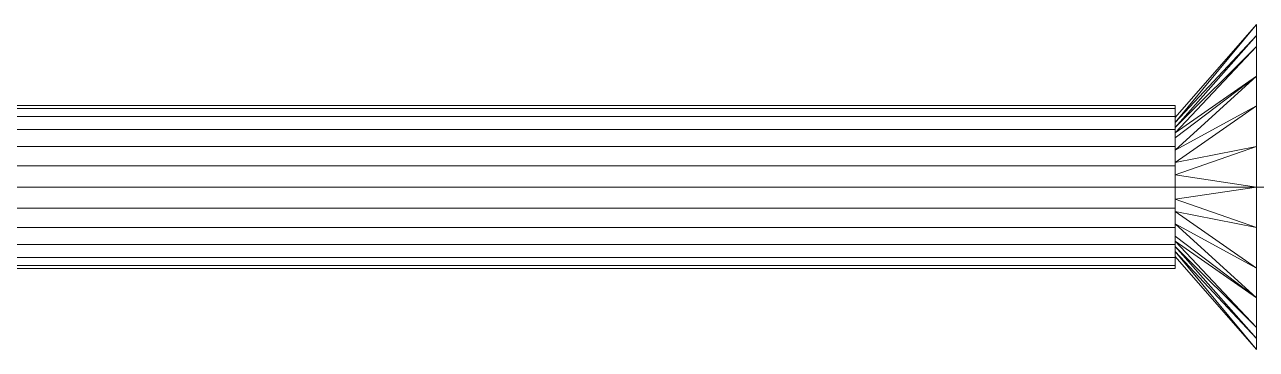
# Model space of a CAD drawing. Header units: inches. Extents: x -3325 to -59, y 5 to 733.
# Drawn here: x -2024.95 to -2014.99, y 574.43 to 577.06 of the extents above; entities that cross this region are included whole.
import ezdxf

# ---------------------------------------------------------------- set-up
doc = ezdxf.new("R2010")
doc.units = ezdxf.units.IN
doc.header["$MEASUREMENT"] = 0
doc.layers.add('P-PIPE', color=10, linetype='Continuous', lineweight=9)

# ---------------------------------------------------------------- blocks, each defined once
blk = doc.blocks.new('Transition - Generic - Plumbing-CW-1127470-06 - Fifth Level')
at = {"layer": 'P-PIPE'}
mesh = blk.add_polyface(dxfattribs=at)
corners = [(0, -1.3125), (0, -1.1367, 0.6562), (0, -0.6562, 1.1367), (0, 0, 1.3125), (0, 0.6562, 1.1367), (0, 1.1367, 0.6562), (0, 1.3125), (0, 1.1367, -0.6562), (0, 0.6562, -1.1367), (0, 0, -1.3125), (0, -0.6562, -1.1367), (0, -1.1367, -0.6562)]
mesh.append_faces([[corners[k] for k in face] for face in [(0, 10, 11)]], dxfattribs={"vtx0": -1})
mesh.append_faces([[corners[k] for k in face] for face in [(0, 5, 9, 10)]], dxfattribs={"vtx0": -1, "vtx1": -1, "vtx3": -1})
mesh.append_faces([[corners[k] for k in face] for face in [(5, 7, 8, 9)]], dxfattribs={"vtx0": -1, "vtx3": -1})
mesh.append_faces([[corners[k] for k in face] for face in [(5, 6, 7)]], dxfattribs={"vtx2": -1})
mesh.append_faces([[corners[k] for k in face] for face in [(3, 4, 5, 0)]], dxfattribs={"vtx2": -1, "vtx3": -1})
mesh.append_faces([[corners[k] for k in face] for face in [(0, 1, 2, 3)]], dxfattribs={"vtx3": -1})
mesh = blk.add_polyface(dxfattribs=at)
corners = [(0, -1.3125), (0, -1.1367, -0.6562), (0, -0.6562, -1.1367), (0, 0, -1.3125), (0, 0.6562, -1.1367), (0, 1.1367, -0.6562), (0, 1.3125), (0.6562, 0.5625), (0.6562, 0.3977, -0.3977), (0.6562, 0, -0.5625), (0.6562, -0.3977, -0.3977), (0.6562, -0.5625), (0.6562, 0.4801, -0.1989), (0.6562, 0.1989, -0.4801), (0.6562, -0.1989, -0.4801), (0.6562, -0.4801, -0.1989), (0, 0.3281, -1.2246), (0.6562, 0.0994, -0.5213), (0.6562, 0.4389, -0.2983), (0, 1.2246, -0.3281), (0.6562, 0.5213, -0.0994), (0, -0.3281, -1.2246), (0.6562, -0.2983, -0.4389), (0, -1.2246, -0.3281), (0.6562, -0.5213, -0.0994), (0.6562, -0.4389, -0.2983), (0.6562, 0.2983, -0.4389), (0.6562, -0.0994, -0.5213), (0, -0.8965, -0.8965), (0, 0.8965, -0.8965)]
mesh.append_faces([[corners[k] for k in face] for face in [(0, 24, 11)]], dxfattribs={"vtx0": -1})
mesh.append_faces([[corners[k] for k in face] for face in [(27, 3, 9), (28, 25, 1), (3, 27, 21), (25, 28, 10), (4, 13, 16), (29, 26, 4), (26, 29, 8), (5, 18, 29), (6, 20, 19), (1, 15, 23), (2, 22, 28)]], dxfattribs={"vtx0": -1, "vtx1": -1})
mesh.append_faces([[corners[k] for k in face] for face in [(5, 12, 18), (2, 14, 22), (3, 17, 9), (12, 5, 19), (19, 20, 12), (23, 15, 24), (24, 0, 23), (16, 13, 17), (14, 2, 21)]], dxfattribs={"vtx0": -1, "vtx2": -1})
mesh.append_faces([[corners[k] for k in face] for face in [(7, 20, 6)]], dxfattribs={"vtx1": -1})
mesh.append_faces([[corners[k] for k in face] for face in [(18, 8, 29), (3, 16, 17), (22, 10, 28), (25, 15, 1), (26, 13, 4), (27, 14, 21)]], dxfattribs={"vtx1": -1, "vtx2": -1})
mesh = blk.add_polyface(dxfattribs=at)
corners = [(0, 1.3125), (0, 1.1367, 0.6562), (0, 0.6562, 1.1367), (0, 0, 1.3125), (0, -0.6562, 1.1367), (0, -1.1367, 0.6562), (0, -1.3125), (0.6562, -0.5625), (0.6562, -0.3977, 0.3977), (0.6562, 0, 0.5625), (0.6562, 0.3977, 0.3977), (0.6562, 0.5625), (0.6562, -0.4801, 0.1989), (0.6562, -0.1989, 0.4801), (0.6562, 0.1989, 0.4801), (0.6562, 0.4801, 0.1989), (0, -0.3281, 1.2246), (0.6562, -0.0994, 0.5213), (0.6562, -0.4389, 0.2983), (0, -1.2246, 0.3281), (0.6562, -0.5213, 0.0994), (0, 0.3281, 1.2246), (0.6562, 0.2983, 0.4389), (0, 1.2246, 0.3281), (0.6562, 0.5213, 0.0994), (0.6562, 0.4389, 0.2983), (0.6562, -0.2983, 0.4389), (0.6562, 0.0994, 0.5213), (0, 0.8965, 0.8965), (0, -0.8965, 0.8965)]
mesh.append_faces([[corners[k] for k in face] for face in [(0, 24, 11)]], dxfattribs={"vtx0": -1})
mesh.append_faces([[corners[k] for k in face] for face in [(27, 3, 9), (28, 25, 1), (3, 27, 21), (25, 28, 10), (4, 13, 16), (29, 26, 4), (26, 29, 8), (5, 18, 29), (6, 20, 19), (1, 15, 23), (2, 22, 28)]], dxfattribs={"vtx0": -1, "vtx1": -1})
mesh.append_faces([[corners[k] for k in face] for face in [(5, 12, 18), (2, 14, 22), (3, 17, 9), (12, 5, 19), (19, 20, 12), (23, 15, 24), (24, 0, 23), (16, 13, 17), (14, 2, 21)]], dxfattribs={"vtx0": -1, "vtx2": -1})
mesh.append_faces([[corners[k] for k in face] for face in [(7, 20, 6)]], dxfattribs={"vtx1": -1})
mesh.append_faces([[corners[k] for k in face] for face in [(18, 8, 29), (3, 16, 17), (22, 10, 28), (25, 15, 1), (26, 13, 4), (27, 14, 21)]], dxfattribs={"vtx1": -1, "vtx2": -1})
mesh = blk.add_polyface(dxfattribs=at)
corners = [(0.6562, -0.5625), (0.6562, -0.3977, -0.3977), (0.6562, 0, -0.5625), (0.6562, 0.3977, -0.3977), (0.6562, 0.5625), (0.6562, 0.3977, 0.3977), (0.6562, 0, 0.5625), (0.6562, -0.3977, 0.3977)]
mesh.append_faces([[corners[k] for k in face] for face in [(2, 4, 7, 1)]], dxfattribs={"vtx0": -1, "vtx1": -1, "vtx2": -1})
mesh.append_faces([[corners[k] for k in face] for face in [(3, 4, 2)]], dxfattribs={"vtx1": -1})
mesh.append_faces([[corners[k] for k in face] for face in [(5, 6, 7, 4), (7, 0, 1)]], dxfattribs={"vtx2": -1})

msp = doc.modelspace()

# ---------------------------------------------------------------- linework, layer by layer
at = {"layer": 'P-PIPE', "color": 1}
for p, q in [((-2015.6511, 575.7428, 1076), (-2031.67, 575.7428, 1076)), ((-2015.6511, 575.7428, 1076), (-2031.67, 575.7428, 1076)), ((-2014.9948, 575.7428, 1076), (-2015.6511, 575.7428, 1076)), ((-2014.9948, 575.7428, 1076), (-2012.0027, 575.7428, 1076))]:
    msp.add_line(p, q, dxfattribs=at)

# ---------------------------------------------------------------- block references
at = {"layer": 'P-PIPE', "color": 1, "rotation": 180}
msp.add_blockref('Transition - Generic - Plumbing-CW-1127470-06 - Fifth Level', (-2014.9948, 575.7428, 1076), dxfattribs=at)

# ---------------------------------------------------------------- meshes
at = {"layer": 'P-PIPE', "color": 1}
mesh = msp.add_polyface(dxfattribs=at)
corners = [(-2015.651, 575.7428, 1076.6575), (-2015.651, 575.913, 1076.6351), (-2015.651, 576.0715, 1076.5694), (-2015.651, 576.2077, 1076.465), (-2015.651, 576.3122, 1076.3287), (-2015.651, 576.3779, 1076.1702), (-2015.651, 576.4003, 1076), (-2031.67, 576.4003, 1076), (-2031.67, 576.3779, 1076.1702), (-2031.67, 576.3122, 1076.3287), (-2031.67, 576.2077, 1076.465), (-2031.67, 576.0715, 1076.5694), (-2031.67, 575.913, 1076.6351), (-2031.67, 575.7428, 1076.6575)]
mesh.append_faces([[corners[k] for k in face] for face in [(8, 9, 4, 5), (3, 4, 9, 10), (11, 12, 1, 2), (2, 3, 10, 11)]], dxfattribs={"vtx1": -1, "vtx3": -1, "color": 1})
mesh.append_faces([[corners[k] for k in face] for face in [(6, 7, 8, 5)]], dxfattribs={"vtx2": -1, "color": 1})
mesh.append_faces([[corners[k] for k in face] for face in [(12, 13, 0, 1)]], dxfattribs={"vtx3": -1, "color": 1})
mesh = msp.add_polyface(dxfattribs=at)
corners = [(-2015.651, 576.4003, 1076), (-2015.651, 576.3779, 1075.8299), (-2015.651, 576.3122, 1075.6713), (-2015.651, 576.2077, 1075.5351), (-2015.651, 576.0715, 1075.4306), (-2015.651, 575.913, 1075.3649), (-2015.651, 575.7428, 1075.3425), (-2031.67, 575.7428, 1075.3425), (-2031.67, 575.913, 1075.3649), (-2031.67, 576.0715, 1075.4306), (-2031.67, 576.2077, 1075.5351), (-2031.67, 576.3122, 1075.6713), (-2031.67, 576.3779, 1075.8299), (-2031.67, 576.4003, 1076)]
mesh.append_faces([[corners[k] for k in face] for face in [(7, 8, 5, 6)]], dxfattribs={"vtx1": -1, "color": 1})
mesh.append_faces([[corners[k] for k in face] for face in [(8, 9, 4, 5), (3, 4, 9, 10), (11, 12, 1, 2), (2, 3, 10, 11)]], dxfattribs={"vtx1": -1, "vtx3": -1, "color": 1})
mesh.append_faces([[corners[k] for k in face] for face in [(12, 13, 0, 1)]], dxfattribs={"vtx3": -1, "color": 1})
mesh = msp.add_polyface(dxfattribs=at)
corners = [(-2015.651, 576.4003, 1076), (-2015.651, 576.3779, 1076.1702), (-2015.651, 576.3122, 1076.3287), (-2015.651, 576.2077, 1076.465), (-2015.651, 576.0715, 1076.5694), (-2015.651, 575.913, 1076.6351), (-2015.651, 575.7428, 1076.6575), (-2015.651, 575.5726, 1076.6351), (-2015.651, 575.4141, 1076.5694), (-2015.651, 575.2779, 1076.465), (-2015.651, 575.1734, 1076.3287), (-2015.651, 575.1077, 1076.1702), (-2015.651, 575.0853, 1076), (-2015.651, 575.1077, 1075.8299), (-2015.651, 575.1734, 1075.6713), (-2015.651, 575.2779, 1075.5351), (-2015.651, 575.4141, 1075.4306), (-2015.651, 575.5726, 1075.3649), (-2015.651, 575.7428, 1075.3425), (-2015.651, 575.913, 1075.3649), (-2015.651, 576.0715, 1075.4306), (-2015.651, 576.2077, 1075.5351), (-2015.651, 576.3122, 1075.6713), (-2015.651, 576.3779, 1075.8299)]
mesh.append_faces([[corners[k] for k in face] for face in [(19, 17, 18), (13, 11, 12)]], dxfattribs={"vtx0": -1, "color": 1})
mesh.append_faces([[corners[k] for k in face] for face in [(21, 15, 19, 20), (15, 11, 13, 14)]], dxfattribs={"vtx0": -1, "vtx1": -1, "color": 1})
mesh.append_faces([[corners[k] for k in face] for face in [(3, 8, 11)]], dxfattribs={"vtx0": -1, "vtx1": -1, "vtx2": -1, "color": 1})
mesh.append_faces([[corners[k] for k in face] for face in [(15, 21, 3, 11)]], dxfattribs={"vtx0": -1, "vtx1": -1, "vtx2": -1, "vtx3": -1, "color": 1})
mesh.append_faces([[corners[k] for k in face] for face in [(23, 0, 1)]], dxfattribs={"vtx2": -1, "color": 1})
mesh.append_faces([[corners[k] for k in face] for face in [(21, 22, 23, 3), (1, 2, 3, 23), (3, 4, 5, 8), (15, 16, 17, 19)]], dxfattribs={"vtx2": -1, "vtx3": -1, "color": 1})
mesh.append_faces([[corners[k] for k in face] for face in [(5, 6, 7, 8), (8, 9, 10, 11)]], dxfattribs={"vtx3": -1, "color": 1})
mesh = msp.add_polyface(dxfattribs=at)
corners = [(-2015.651, 575.0853, 1076), (-2015.651, 575.1077, 1076.1702), (-2015.651, 575.1734, 1076.3287), (-2015.651, 575.2779, 1076.465), (-2015.651, 575.4141, 1076.5694), (-2015.651, 575.5726, 1076.6351), (-2015.651, 575.7428, 1076.6575), (-2031.67, 575.7428, 1076.6575), (-2031.67, 575.5726, 1076.6351), (-2031.67, 575.4141, 1076.5694), (-2031.67, 575.2779, 1076.465), (-2031.67, 575.1734, 1076.3287), (-2031.67, 575.1077, 1076.1702), (-2031.67, 575.0853, 1076)]
mesh.append_faces([[corners[k] for k in face] for face in [(7, 8, 5, 6)]], dxfattribs={"vtx1": -1, "color": 1})
mesh.append_faces([[corners[k] for k in face] for face in [(8, 9, 4, 5), (3, 4, 9, 10), (11, 12, 1, 2), (2, 3, 10, 11)]], dxfattribs={"vtx1": -1, "vtx3": -1, "color": 1})
mesh.append_faces([[corners[k] for k in face] for face in [(12, 13, 0, 1)]], dxfattribs={"vtx3": -1, "color": 1})
mesh = msp.add_polyface(dxfattribs=at)
corners = [(-2015.651, 575.7428, 1075.3425), (-2015.651, 575.5726, 1075.3649), (-2015.651, 575.4141, 1075.4306), (-2015.651, 575.2779, 1075.5351), (-2015.651, 575.1734, 1075.6713), (-2015.651, 575.1077, 1075.8299), (-2015.651, 575.0853, 1076), (-2031.67, 575.0853, 1076), (-2031.67, 575.1077, 1075.8299), (-2031.67, 575.1734, 1075.6713), (-2031.67, 575.2779, 1075.5351), (-2031.67, 575.4141, 1075.4306), (-2031.67, 575.5726, 1075.3649), (-2031.67, 575.7428, 1075.3425)]
mesh.append_faces([[corners[k] for k in face] for face in [(7, 8, 5, 6)]], dxfattribs={"vtx1": -1, "color": 1})
mesh.append_faces([[corners[k] for k in face] for face in [(8, 9, 4, 5), (3, 4, 9, 10), (11, 12, 1, 2), (2, 3, 10, 11)]], dxfattribs={"vtx1": -1, "vtx3": -1, "color": 1})
mesh.append_faces([[corners[k] for k in face] for face in [(12, 13, 0, 1)]], dxfattribs={"vtx3": -1, "color": 1})

doc.saveas('drawing.dxf')
